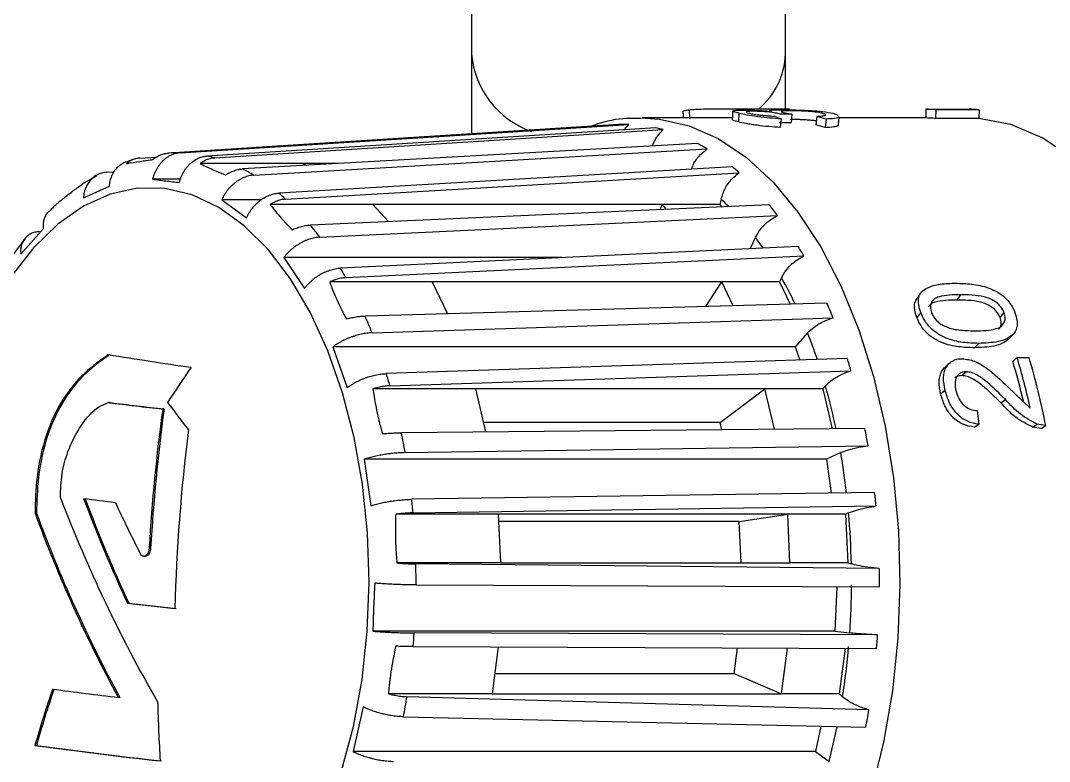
# Model space of a CAD drawing. Header units: millimetres. Extents: x 15 to 415, y 5 to 292.
# Drawn here: x 136.89 to 153.74, y 206.83 to 218.97 of the extents above; entities that cross this region are included whole.
import ezdxf

# ---------------------------------------------------------------- set-up
doc = ezdxf.new("R2010")
doc.units = ezdxf.units.MM

msp = doc.modelspace()

# ---------------------------------------------------------------- linework, layer by layer
at = {"color": 7, "linetype": 'Continuous', "lineweight": 25}
for p, q in [((144.2756, 225.1683), (144.2756, 218.4168)), ((149.4185, 218.4168), (149.4185, 225.1683)), ((144.2756, 218.4168), (144.2756, 217.1328)), ((149.4185, 217.5248), (149.4185, 218.4168)), ((147.8412, 217.504), (147.8459, 217.3614)), ((149.4344, 217.5174), (148.2968, 217.5174)), ((151.7181, 217.5172), (151.7176, 217.3744)), ((151.7181, 217.5172), (152.4293, 217.5172)), ((151.8805, 217.5099), (151.877, 217.3672)), ((152.5917, 217.5099), (151.8805, 217.5099)), ((152.5917, 217.5099), (152.5882, 217.3672)), ((148.2968, 217.3745), (147.0689, 217.3745)), ((148.6579, 217.451), (148.6475, 217.3094)), ((149.2372, 217.4048), (149.3491, 217.3603)), ((149.3337, 217.4383), (149.3168, 217.4432)), ((149.5114, 217.2934), (149.3223, 217.2969)), ((149.3491, 217.3603), (149.3331, 217.2204)), ((149.523, 217.4347), (149.3337, 217.4383)), ((149.4166, 217.4558), (149.523, 217.4347)), ((149.523, 217.4347), (149.5114, 217.2934)), ((149.9333, 217.4007), (149.9195, 217.26)), ((150.0842, 217.3555), (149.9333, 217.4007)), ((150.0842, 217.3555), (150.0679, 217.2156)), ((150.1935, 217.4524), (150.2835, 217.4219)), ((151.7176, 217.3745), (150.298, 217.3745)), ((152.5882, 217.3672), (151.877, 217.3672)), ((139.5019, 216.8035), (146.8535, 217.2664)), ((147.2927, 217.2132), (139.9411, 216.7503)), ((140.0658, 216.7188), (147.4174, 217.1827)), ((146.6861, 217.2648), (140.7546, 216.8902)), ((146.7751, 217.1806), (146.8535, 217.2664)), ((150.0679, 217.2156), (149.9195, 217.26)), ((140.7551, 216.8903), (139.3204, 216.7996)), ((147.9784, 216.9584), (140.5239, 216.5386)), ((140.7073, 216.4367), (148.1379, 216.8672)), ((138.8431, 216.7167), (139.1081, 216.7331)), ((141.5094, 216.6267), (139.8282, 216.6267)), ((141.5094, 216.6267), (141.5773, 216.5979)), ((142.0885, 216.6267), (141.5094, 216.6267)), ((138.2923, 216.4851), (138.4164, 216.4928)), ((148.5464, 216.5735), (141.1158, 216.143)), ((141.229, 216.044), (148.6597, 216.4755)), ((138.1341, 216.4287), (137.9251, 216.3057)), ((139.5047, 216.3704), (139.0501, 216.3704)), ((137.916, 216.0641), (138.3429, 216.2566)), ((140.1816, 216.0338), (140.5901, 215.7401)), ((140.8275, 216.0338), (140.1816, 216.0338)), ((142.6569, 215.9583), (140.9756, 215.9583)), ((149.1546, 215.9515), (141.6336, 215.619)), ((142.6569, 215.9583), (142.9161, 215.6757)), ((147.3981, 215.9583), (142.6569, 215.9583)), ((147.3689, 215.8726), (147.3981, 215.9583)), ((148.3463, 215.9583), (147.3981, 215.9583)), ((147.4725, 215.8772), (147.3981, 215.9583)), ((148.3653, 216.0432), (148.3463, 215.9583)), ((148.3463, 215.9583), (148.3838, 215.9175)), ((141.7905, 215.4205), (149.2905, 215.7766)), ((136.8902, 215.1449), (137.2629, 215.5643)), ((148.9267, 215.4199), (148.8399, 215.2337)), ((149.6284, 215.2711), (142.1283, 214.915)), ((142.2188, 214.7583), (149.7193, 215.1152)), ((141.1997, 215.0873), (141.5375, 214.5818)), ((145.7575, 215.0873), (141.1997, 215.0873)), ((143.6329, 214.6874), (141.9517, 214.6874)), ((143.6329, 214.6874), (143.882, 214.1681)), ((148.3741, 214.6874), (143.6329, 214.6874)), ((148.114, 214.287), (148.3741, 214.6874)), ((149.3223, 214.6874), (148.3741, 214.6874)), ((148.5601, 214.2996), (148.3741, 214.6874)), ((149.3551, 214.7576), (149.3223, 214.6874)), ((149.3223, 214.6874), (149.4957, 214.3259)), ((152.2269, 214.3919), (152.2903, 214.4785)), ((150.0996, 214.3429), (142.5303, 214.1301)), ((142.6453, 213.8545), (150.1987, 214.1012)), ((151.6373, 214.1876), (151.5717, 214.1064)), ((152.9377, 214.1064), (153.0033, 214.1876)), ((149.7814, 213.854), (149.5766, 213.6236)), ((153.1595, 213.8379), (153.0915, 213.7632)), ((142.0046, 213.6236), (142.2387, 212.9558)), ((149.5766, 213.6236), (142.0046, 213.6236)), ((149.5766, 213.6236), (149.6522, 213.4079)), ((152.588, 213.682), (152.519, 213.6102)), ((150.4328, 213.4334), (142.8794, 213.1867)), ((153.145, 213.3844), (153.2153, 213.4519)), ((153.2153, 213.4519), (153.4104, 213.4519)), ((142.9384, 212.9875), (150.4923, 213.2348)), ((152.3062, 213.1544), (152.3777, 213.2176)), ((144.342, 212.9384), (142.6607, 212.9384)), ((149.0831, 212.9384), (144.342, 212.9384)), ((144.342, 212.9384), (144.507, 212.2307)), ((148.3473, 212.3879), (149.0831, 212.9384)), ((150.0314, 212.9384), (149.0831, 212.9384)), ((149.2376, 212.2757), (149.0831, 212.9384)), ((150.0746, 212.9871), (150.0314, 212.9384)), ((150.0314, 212.9384), (150.1838, 212.2847)), ((151.962, 212.856), (152.0349, 212.9136)), ((153.0667, 212.9653), (153.4295, 212.6226)), ((152.9508, 212.7054), (153.0244, 212.7601)), ((138.352, 212.7119), (138.3281, 212.7119)), ((139.2392, 212.6069), (139.2153, 212.6069)), ((152.5603, 212.5815), (152.5871, 212.3566)), ((150.7208, 212.2898), (143.1264, 212.2176)), ((148.3473, 212.3879), (144.4703, 212.3879)), ((148.3754, 212.2675), (148.3473, 212.3879)), ((152.5118, 212.3093), (152.5871, 212.3566)), ((153.469, 212.3104), (153.5443, 212.3577)), ((153.6089, 212.2871), (153.469, 212.3104)), ((153.6843, 212.334), (153.5443, 212.3577)), ((153.6089, 212.2871), (153.6843, 212.334)), ((143.1881, 211.8919), (150.7734, 212.0051)), ((150.0897, 211.7859), (142.5177, 211.7859)), ((142.5177, 211.7859), (142.6252, 211.0212)), ((150.3242, 211.8917), (150.0897, 211.7859)), ((150.0897, 211.7859), (150.1678, 211.2298)), ((150.8808, 211.2404), (143.2956, 211.1272)), ((137.1478, 210.8994), (137.124, 210.8994)), ((143.3174, 210.9051), (150.9032, 211.0186)), ((150.4535, 210.9048), (150.404, 210.8825)), ((144.7146, 210.8825), (143.0333, 210.8825)), ((149.4558, 210.8825), (144.7146, 210.8825)), ((144.7146, 210.8825), (144.7509, 210.0861)), ((148.661, 210.7663), (144.7199, 210.7663)), ((148.661, 210.7663), (149.4558, 210.8825)), ((148.692, 210.0861), (148.661, 210.7663)), ((150.404, 210.8825), (149.4558, 210.8825)), ((149.4921, 210.0861), (149.4558, 210.8825)), ((150.404, 210.8825), (150.4403, 210.0861)), ((139.0175, 210.3289), (138.9938, 210.3289)), ((138.9068, 210.1956), (138.9305, 210.1956)), ((144.7509, 210.0861), (143.0526, 210.0861)), ((150.9574, 209.9933), (143.3633, 210.0688)), ((144.7509, 210.0861), (149.4921, 210.0861)), ((150.4403, 210.0861), (149.4921, 210.0861)), ((150.4403, 210.0861), (150.4994, 210.0689)), ((143.3659, 209.7248), (150.9584, 209.6935)), ((150.2585, 209.6964), (150.2309, 208.9673)), ((138.6603, 209.4264), (138.6366, 209.4264)), ((150.2309, 208.9673), (142.659, 208.9673)), ((150.9286, 208.9067), (143.3362, 208.938)), ((150.2309, 208.9673), (150.4723, 208.9381)), ((143.3186, 208.7147), (150.9117, 208.6833)), ((144.7128, 208.7089), (144.6115, 207.9434)), ((148.5767, 208.2728), (148.6323, 208.6927)), ((149.3527, 207.9434), (149.4513, 208.6894)), ((150.3991, 208.6854), (150.3009, 207.9434)), ((144.6551, 208.2728), (148.5767, 208.2728)), ((148.5767, 208.2728), (149.3527, 207.9434)), ((138.5105, 207.883), (138.4867, 207.883)), ((144.6115, 207.9434), (142.9132, 207.9434)), ((150.7864, 207.6782), (143.218, 207.894)), ((144.6115, 207.9434), (149.3527, 207.9434)), ((150.3009, 207.9434), (149.3527, 207.9434)), ((150.3009, 207.9434), (150.3541, 207.8944)), ((142.5008, 207.7271), (142.3368, 206.9953)), ((143.1611, 207.5654), (150.7355, 207.3925)), ((150.0016, 207.4093), (149.9088, 206.9953)), ((137.1462, 207.0969), (137.1222, 207.0969)), ((149.9088, 206.9953), (142.3368, 206.9953)), ((149.9088, 206.9953), (150.1333, 206.8339))]:
    msp.add_line(p, q, dxfattribs=at)
at = {"color": 8, "linetype": 'Continuous', "lineweight": 25, "flags": 128}
msp.add_lwpolyline([(147.0438, 217.3744), (147.3541, 217.3573), (147.8417, 217.2469), (148.3189, 217.0358), (148.7791, 216.7269), (149.2162, 216.3244), (149.6243, 215.8337), (149.9979, 215.2615), (150.3318, 214.6154), (150.6216, 213.9043), (150.8633, 213.1377), (151.0538, 212.326), (151.1903, 211.4802), (151.2711, 210.6117), (151.2951, 209.7322), (151.2619, 208.8538), (151.1721, 207.9881), (151.0267, 207.147), (150.8278, 206.3419)], dxfattribs=at)
at = {"color": 7, "linetype": 'Continuous', "lineweight": 25, "flags": 128}
for points in [[(156.0323, 213.6822), (155.7624, 214.3966), (155.4165, 215.1111), (155.0236, 215.7429), (154.5898, 216.2819), (154.1218, 216.7198), (153.6271, 217.0498), (153.1132, 217.2668), (152.5882, 217.3672)], [(142.1461, 206.6788), (142.34, 207.4079), (142.4813, 208.1747), (142.5678, 208.9672), (142.5982, 209.7728), (142.5721, 210.579), (142.4897, 211.3729), (142.3524, 212.1421), (142.1624, 212.8743), (141.9227, 213.5582), (141.637, 214.1828), (141.3099, 214.7383), (140.9464, 215.216), (140.5525, 215.6084), (140.1341, 215.9092), (139.6981, 216.1137), (139.2511, 216.2187), (138.8004, 216.2224), (138.3529, 216.125), (137.9158, 215.9279), (137.4959, 215.6341), (137.0999, 215.2485), (136.734, 214.7769)]]:
    msp.add_lwpolyline(points, dxfattribs=at)
at = {"color": 8, "linetype": 'Continuous', "lineweight": 25}
for centre, radius, start, end in [((145.7486, 218.5489), 1.4789, 185.12719, 250.64741), ((148.1788, 218.4666), 1.2406, 310.08063, 357.69626), ((145.6991, 213.117), 3.9587, 45.29682, 47.66237), ((144.6082, 212.1804), 5.3985, 34.66817, 36.87494), ((143.1588, 211.2984), 7.0965, 25.33515, 29.1735), ((141.5301, 210.5899), 8.8735, 18.61551, 21.58314), ((139.9919, 210.1192), 10.4826, 11.93406, 15.87775), ((138.7881, 209.8812), 11.71, 6.63721, 9.88567), ((139.7693, 209.539), 10.7112, 345.3716, 348.48415)]:
    msp.add_arc(centre, radius, start, end, dxfattribs=at)
at = {"color": 7, "linetype": 'Continuous', "lineweight": 25}
for centre, radius, start, end in [((151.6914, 215.1081), 2.4093, 85.49705, 89.36463), ((152.4026, 215.1081), 2.4093, 85.49705, 89.36463), ((151.6914, 215.0099), 2.3646, 85.49705, 89.36463), ((146.7923, 214.9406), 2.3266, 88.4928, 92.61572), ((146.7697, 214.8011), 2.4681, 74.7862, 77.76611), ((139.4582, 214.6204), 2.1836, 88.85301, 93.89495), ((146.5342, 214.2459), 3.073, 58.54382, 61.9686), ((139.4348, 214.4821), 2.324, 74.24731, 77.41715), ((139.234, 214.0014), 2.8463, 58.82747, 63.05265), ((146.0366, 213.5562), 3.9247, 48.05999, 50.24726), ((138.7295, 213.3002), 3.7116, 47.66829, 49.98825), ((144.9649, 212.5555), 5.3932, 36.67364, 39.02741), ((137.8012, 212.4289), 4.9864, 36.86711, 39.77439), ((143.7466, 211.7385), 6.8611, 29.48206, 30.98925), ((136.5612, 211.5949), 6.482, 29.21153, 30.81125), ((141.9762, 210.8697), 8.8347, 21.45571, 23.14951), ((135.0209, 210.8362), 8.2, 21.59721, 23.68387), ((148.8054, 276.8291), 64.1909, 260.602949, 261.828686), ((140.4984, 210.3472), 10.4027, 16.11634, 17.25833), ((142.3187, 210.1948), 11.373, 12.32618, 16.64231), ((142.3262, 210.1446), 11.5672, 10.91048, 16.61413), ((162.2071, 197.7408), 27.3709, 145.38315, 146.83183), ((142.5241, 210.2081), 11.0858, 13.17951, 16.64967), ((133.5123, 210.3006), 9.8017, 15.91013, 17.12438), ((148.4351, 294.2552), 82.1673, 262.934467, 263.557398), ((148.448, 294.1652), 82.0766, 262.934294, 263.557929), ((168.5474, 208.6056), 29.6038, 172.23209, 176.66283), ((168.5367, 208.6069), 29.5694, 172.22552, 176.66146), ((155.473, 224.615), 20.0823, 216.33736, 217.95337), ((168.9184, 208.5598), 29.514, 172.79014, 178.48741), ((138.9166, 209.9623), 12.0314, 9.77586, 11.15446), ((132.1309, 209.9634), 11.2241, 9.89344, 11.58604), ((138.0204, 209.8319), 12.9373, 5.26285, 6.25034), ((159.5863, 219.5952), 23.6073, 200.95033, 209.95142), ((147.0768, 282.9284), 72.3687, 262.73108, 263.145149), ((159.8266, 219.2858), 23.3714, 200.39441, 204.95177), ((159.8249, 219.2747), 23.3437, 200.39068, 204.95342), ((158.9954, 220.5502), 22.634, 204.74239, 207.08853), ((131.211, 209.8281), 12.1542, 5.08338, 6.1354), ((158.6593, 218.8127), 22.9432, 200.17613, 208.44928), ((158.6584, 218.8011), 22.916, 200.17036, 208.45332), ((138.0947, 209.8073), 12.4074, 1.20851, 5.07516), ((130.8282, 209.8031), 12.5379, 359.6421, 1.21429), ((137.5886, 209.8031), 13.3702, 359.53023, 0.81519), ((138.0289, 209.8018), 12.4733, 356.02915, 359.64634), ((149.7542, 304.7314), 95.9512, 263.346344, 263.813913), ((149.7672, 304.6431), 95.8622, 263.346639, 263.814681), ((131.0759, 209.79), 12.2898, 354.98032, 356.02459), ((137.8385, 209.7905), 13.1199, 355.15929, 356.13759), ((138.5594, 209.7564), 11.9408, 351.02899, 354.99576), ((156.5395, 201.5313), 20.1992, 161.26604, 164.00606), ((156.5381, 201.5423), 20.1717, 161.27261, 164.01623), ((146.499, 275.7117), 68.3004, 262.353113, 263.263122), ((131.9371, 209.678), 11.4211, 349.34037, 351.01346), ((168.1861, 208.5909), 29.0649, 181.54173, 183.45086), ((138.8333, 209.659), 12.1161, 349.21848, 350.59065), ((146.8638, 276.9529), 70.5319, 262.061143, 263.740735), ((146.8768, 276.8625), 70.4409, 262.059853, 263.74156)]:
    msp.add_arc(centre, radius, start, end, dxfattribs=at)
for points, knots in [([(147.8412, 217.504), (147.8155, 217.5006), (147.7643, 217.4939), (147.7315, 217.4839), (147.7408, 217.4793), (147.7419, 217.4787)], [0, 0, 0, 0, 0.4702924, 0.9389069, 1, 1, 1, 1]), ([(147.7387, 217.4786), (147.74, 217.455), (147.742, 217.4203), (147.7439, 217.3856), (147.7445, 217.3745)], [0, 0, 0, 0, 0.6812047, 1, 1, 1, 1]), ([(148.9469, 217.516), (148.8592, 217.5161), (148.684, 217.5162), (148.437, 217.5172), (148.2274, 217.5175), (148.0721, 217.5163), (147.9372, 217.5124), (147.8733, 217.5068), (147.8412, 217.504)], [0, 0, 0, 0, 0.2489196, 0.4974993, 0.6223655, 0.7475698, 0.8734839, 1, 1, 1, 1]), ([(148.5541, 217.4873), (148.5529, 217.4636), (148.5506, 217.416), (148.5482, 217.3685), (148.5471, 217.3447)], [0, 0, 0, 0, 0.5000012, 1, 1, 1, 1]), ([(148.6579, 217.451), (148.6261, 217.4592), (148.5626, 217.4755), (148.5463, 217.489), (148.5723, 217.4962), (148.6143, 217.4998), (148.6717, 217.502), (148.7236, 217.5023), (148.7495, 217.5024)], [0, 0, 0, 0, 0.2517519, 0.502305, 0.6261915, 0.7518671, 0.8761987, 1, 1, 1, 1]), ([(148.7495, 217.5024), (148.7838, 217.5022), (148.8524, 217.5018), (148.9719, 217.4982), (149.0693, 217.4929), (149.1421, 217.4873), (149.1762, 217.484), (149.1933, 217.4823)], [0, 0, 0, 0, 0.2482435, 0.4972646, 0.7476165, 0.8736526, 1, 1, 1, 1]), ([(148.8893, 217.4838), (148.8613, 217.4834), (148.819, 217.483), (148.7881, 217.4794), (148.7751, 217.4756), (148.7727, 217.471), (148.7847, 217.4635), (148.8115, 217.4566), (148.8294, 217.452)], [0, 0, 0, 0, 0.2469801, 0.3728258, 0.4966206, 0.6240573, 0.7480747, 1, 1, 1, 1]), ([(149.3168, 217.4432), (149.2908, 217.4488), (149.2387, 217.4601), (149.1479, 217.4712), (149.0675, 217.4781), (149.0038, 217.4816), (148.9532, 217.4831), (148.9155, 217.4837), (148.898, 217.4837), (148.8893, 217.4838)], [0, 0, 0, 0, 0.2519183, 0.5028883, 0.6265587, 0.7521146, 0.8759847, 0.9379918, 1, 1, 1, 1]), ([(149.4691, 217.5173), (149.4417, 217.5173), (149.3871, 217.5173), (149.2113, 217.5162), (149.0526, 217.5161), (148.9469, 217.516)], [0, 0, 0, 0, 0.2503766, 0.5004768, 1, 1, 1, 1]), ([(149.1933, 217.4823), (149.1737, 217.4872), (149.1521, 217.4925), (149.1612, 217.4954), (149.1621, 217.4957)], [0, 0, 0, 0, 0.9031277, 1, 1, 1, 1]), ([(149.1817, 217.5028), (149.2037, 217.5043), (149.2475, 217.5075), (149.3314, 217.5077), (149.3733, 217.5078)], [0, 0, 0, 0, 0.500227, 1, 1, 1, 1]), ([(149.5053, 217.4921), (149.4698, 217.4918), (149.4164, 217.4913), (149.3733, 217.4876), (149.3548, 217.4836), (149.349, 217.4784), (149.3604, 217.4698), (149.3941, 217.4614), (149.4166, 217.4558)], [0, 0, 0, 0, 0.2472566, 0.37181998, 0.49688084, 0.62220962, 0.74829133, 1, 1, 1, 1]), ([(149.3733, 217.5078), (149.4427, 217.5074), (149.547, 217.5068), (149.7044, 217.5021), (149.8209, 217.4968), (149.933, 217.4894), (150.0703, 217.4764), (150.1443, 217.462), (150.1935, 217.4524)], [0, 0, 0, 0, 0.2469899, 0.371253, 0.4967098, 0.6220608, 0.7481982, 1, 1, 1, 1]), ([(149.4818, 217.5153), (149.4843, 217.5157), (149.4891, 217.5165), (149.4827, 217.517), (149.4736, 217.5172), (149.4691, 217.5173)], [0, 0, 0, 0, 0.3387441, 0.6696873, 1, 1, 1, 1]), ([(150.0131, 217.4535), (149.9827, 217.4596), (149.9369, 217.4687), (149.8507, 217.4778), (149.7807, 217.4833), (149.7083, 217.4874), (149.6116, 217.4913), (149.5477, 217.4918), (149.5053, 217.4921)], [0, 0, 0, 0, 0.2517095, 0.3786863, 0.5030093, 0.627341, 0.7525732, 1, 1, 1, 1]), ([(147.0397, 217.3644), (146.9861, 217.3665), (146.7666, 217.3749), (146.4929, 217.3306), (146.2827, 217.2545), (146.2318, 217.2361)], [0, 0, 0, 0, 0.1967912, 0.8057731, 1, 1, 1, 1]), ([(148.5485, 217.3739), (148.4946, 217.3741), (148.4138, 217.3744), (148.326, 217.3744), (148.2968, 217.3744)], [0, 0, 0, 0, 0.6675267, 1, 1, 1, 1]), ([(148.6475, 217.3094), (148.6145, 217.3176), (148.5568, 217.3319), (148.5547, 217.3405), (148.5538, 217.3441)], [0, 0, 0, 0, 0.5720897, 1, 1, 1, 1]), ([(149.3331, 217.2204), (149.2717, 217.2235), (149.1492, 217.2298), (148.9824, 217.2489), (148.8605, 217.2672), (148.7487, 217.2867), (148.6879, 217.3003), (148.6475, 217.3094)], [0, 0, 0, 0, 0.2501667, 0.4996179, 0.6244064, 0.750182, 1, 1, 1, 1]), ([(149.3491, 217.3603), (149.2874, 217.3636), (149.164, 217.37), (148.9636, 217.3932), (148.7811, 217.4234), (148.6991, 217.4418), (148.6579, 217.451)], [0, 0, 0, 0, 0.2483817, 0.4973093, 0.7478382, 1, 1, 1, 1]), ([(148.8294, 217.452), (148.8536, 217.4467), (148.8901, 217.4388), (148.9573, 217.4281), (149.0118, 217.4209), (149.0694, 217.4147), (149.1466, 217.4084), (149.2012, 217.4062), (149.2372, 217.4048)], [0, 0, 0, 0, 0.2516073, 0.3784594, 0.5028006, 0.6244114, 0.7521425, 1, 1, 1, 1]), ([(149.9259, 217.3251), (149.9191, 217.3263), (149.8964, 217.3305), (149.8418, 217.3357), (149.7733, 217.3411), (149.7011, 217.3451), (149.6048, 217.3489), (149.5411, 217.3494), (149.4988, 217.3497)], [0, 0, 0, 0, 0.0671722, 0.2241137, 0.3783798, 0.5332391, 0.6897538, 1, 1, 1, 1]), ([(149.9333, 217.4007), (149.9627, 217.4025), (150.0214, 217.4063), (150.071, 217.4157), (150.0808, 217.4264), (150.0683, 217.4386), (150.0352, 217.4476), (150.0131, 217.4535)], [0, 0, 0, 0, 0.24853497, 0.49706402, 0.6214198, 0.74821002, 1, 1, 1, 1]), ([(150.2911, 217.4011), (150.2933, 217.3976), (150.3023, 217.3836), (150.235, 217.3636), (150.1344, 217.3582), (150.0842, 217.3555)], [0, 0, 0, 0, 0.1432231, 0.572457, 1, 1, 1, 1]), ([(150.2869, 217.2607), (150.2891, 217.284), (150.2937, 217.3307), (150.2983, 217.3774), (150.3006, 217.4007)], [0, 0, 0, 0, 0.4999985, 1, 1, 1, 1]), ([(147.2408, 216.9168), (147.2641, 216.9731), (147.3072, 217.0769), (147.3828, 217.1495), (147.4174, 217.1827)], [0, 0, 0, 0, 0.5419249, 1, 1, 1, 1]), ([(150.2846, 217.2607), (150.284, 217.2572), (150.2815, 217.2436), (150.2211, 217.2235), (150.119, 217.2183), (150.0679, 217.2156)], [0, 0, 0, 0, 0.14970503, 0.57452901, 1, 1, 1, 1]), ([(139.0491, 216.6922), (139.0605, 216.701), (139.0834, 216.7185), (139.1194, 216.7408), (139.1573, 216.7604), (139.1957, 216.7759), (139.228, 216.7856), (139.2529, 216.7913), (139.2781, 216.7961), (139.2971, 216.7978), (139.3099, 216.7989)], [0, 0, 0, 0, 0.1434162, 0.2868333, 0.4302515, 0.5838904, 0.7213867, 0.7904234, 0.8589108, 1, 1, 1, 1]), ([(139.5019, 216.8035), (139.4916, 216.8026), (139.4709, 216.8009), (139.4372, 216.7946), (139.4012, 216.7848), (139.3632, 216.7705), (139.3253, 216.7521), (139.2887, 216.7298), (139.2537, 216.704), (139.2212, 216.6756), (139.19, 216.6434), (139.161, 216.6082), (139.1346, 216.5703), (139.1113, 216.531), (139.0901, 216.4887), (139.0732, 216.4472), (139.0598, 216.4073), (139.0534, 216.3827), (139.0501, 216.3704)], [0, 0, 0, 0, 0.0512243, 0.1026699, 0.1675075, 0.2323451, 0.2971826, 0.3667052, 0.4315427, 0.4963801, 0.5612175, 0.6307278, 0.695629, 0.7605301, 0.8254313, 0.8950033, 0.9473843, 1, 1, 1, 1]), ([(147.881, 216.535), (147.8897, 216.5609), (147.9184, 216.646), (148.0099, 216.7658), (148.0984, 216.8359), (148.1379, 216.8672)], [0, 0, 0, 0, 0.1947985, 0.6404438, 1, 1, 1, 1]), ([(138.3429, 216.2566), (138.3442, 216.2714), (138.347, 216.301), (138.3552, 216.3439), (138.3667, 216.3864), (138.3816, 216.427), (138.3996, 216.4653), (138.4202, 216.5004), (138.4441, 216.5337), (138.4794, 216.5739), (138.5197, 216.6078), (138.5641, 216.6345), (138.5933, 216.6489), (138.612, 216.655), (138.6177, 216.6568)], [0, 0, 0, 0, 0.0788262, 0.1576523, 0.2364786, 0.3209844, 0.3998351, 0.4786859, 0.5575367, 0.6420917, 0.7994682, 0.8782243, 0.9626821, 1, 1, 1, 1]), ([(138.762, 216.7025), (138.7606, 216.7022), (138.7119, 216.693), (138.6655, 216.6707), (138.6206, 216.6489)], [0, 0, 0, 0, 0.0290424, 1, 1, 1, 1]), ([(138.8431, 216.7167), (138.8332, 216.7159), (138.8134, 216.7142), (138.7814, 216.7083), (138.7474, 216.6991), (138.7119, 216.6853), (138.6772, 216.6676), (138.6511, 216.6505), (138.6326, 216.6364), (138.6252, 216.6302), (138.6216, 216.6272)], [0, 0, 0, 0, 0.12062417, 0.24174018, 0.39906869, 0.55639709, 0.71372534, 0.88243743, 0.94119061, 1, 1, 1, 1]), ([(138.6216, 216.6272), (138.6422, 216.6307), (138.7252, 216.6451), (138.8312, 216.6614), (138.9314, 216.6758), (138.9826, 216.6831), (139.0225, 216.6886), (139.0491, 216.6922)], [0, 0, 0, 0, 0.1658599, 0.6652408, 0.7488497, 0.8323861, 1, 1, 1, 1]), ([(139.4893, 216.3172), (139.4935, 216.3328), (139.4997, 216.3564), (139.5101, 216.3869), (139.5217, 216.4174), (139.538, 216.4538), (139.5603, 216.4952), (139.5848, 216.5337), (139.6125, 216.5706), (139.6425, 216.6046), (139.6748, 216.6356), (139.7081, 216.6626), (139.7439, 216.6869), (139.7792, 216.7065), (139.8084, 216.7194), (139.8297, 216.7274), (139.8514, 216.7347), (139.8782, 216.7417), (139.91, 216.7476), (139.9307, 216.7494), (139.9411, 216.7503)], [0, 0, 0, 0, 0.0669133, 0.1005304, 0.1338419, 0.2027554, 0.2678245, 0.3328936, 0.3979628, 0.4677427, 0.5327109, 0.5976791, 0.6626473, 0.7323198, 0.7869589, 0.8143663, 0.8416064, 0.8973325, 0.9485556, 1, 1, 1, 1]), ([(140.0658, 216.7188), (140.0557, 216.718), (140.0356, 216.7163), (140.0026, 216.7102), (139.9669, 216.7007), (139.9289, 216.6865), (139.891, 216.6683), (139.8619, 216.6507), (139.8409, 216.6362), (139.8324, 216.6299), (139.8282, 216.6267)], [0, 0, 0, 0, 0.1206242, 0.2417402, 0.3990687, 0.5563971, 0.7137253, 0.8824374, 0.9411906, 1, 1, 1, 1]), ([(139.8282, 216.6267), (139.8483, 216.6166), (139.9289, 216.5759), (140.0323, 216.5298), (140.1301, 216.4888), (140.1801, 216.4682), (140.2191, 216.4528), (140.2452, 216.4425)], [0, 0, 0, 0, 0.1658599, 0.6652408, 0.7488497, 0.8323861, 1, 1, 1, 1]), ([(138.2923, 216.4851), (138.2794, 216.4839), (138.2536, 216.4816), (138.2162, 216.4733), (138.179, 216.4613), (138.1318, 216.4402), (138.0882, 216.4118), (138.049, 216.3768), (138.022, 216.3471), (137.9976, 216.3144), (137.9766, 216.2799), (137.958, 216.2421), (137.9422, 216.2012), (137.9297, 216.1576), (137.9205, 216.1119), (137.9175, 216.0802), (137.916, 216.0641)], [0, 0, 0, 0, 0.064803, 0.129606, 0.194409, 0.2638905, 0.3934223, 0.4582437, 0.5277385, 0.5926112, 0.6574839, 0.7223565, 0.7918988, 0.8605447, 0.9291906, 1, 1, 1, 1]), ([(140.2452, 216.4425), (140.2581, 216.4504), (140.2839, 216.4662), (140.3236, 216.4863), (140.3649, 216.5039), (140.4059, 216.5179), (140.4398, 216.5267), (140.4656, 216.5318), (140.4916, 216.536), (140.5109, 216.5376), (140.5239, 216.5386)], [0, 0, 0, 0, 0.1434162, 0.2868333, 0.4302515, 0.5838904, 0.7213867, 0.7904234, 0.8589108, 1, 1, 1, 1]), ([(148.3653, 216.0432), (148.3841, 216.1031), (148.4217, 216.2228), (148.531, 216.3743), (148.6201, 216.4444), (148.6597, 216.4755)], [0, 0, 0, 0, 0.3570532, 0.7141322, 1, 1, 1, 1]), ([(137.8685, 216.2676), (137.8783, 216.2764), (137.8955, 216.2919), (137.9143, 216.3046), (137.9223, 216.31)], [0, 0, 0, 0, 0.5729895, 1, 1, 1, 1]), ([(140.7073, 216.4367), (140.694, 216.4356), (140.6675, 216.4333), (140.627, 216.4254), (140.5856, 216.4139), (140.531, 216.3937), (140.4772, 216.3665), (140.4257, 216.333), (140.3881, 216.3046), (140.3521, 216.2734), (140.3188, 216.2403), (140.2868, 216.2041), (140.2565, 216.1651), (140.2285, 216.1232), (140.2031, 216.0796), (140.1889, 216.0492), (140.1816, 216.0338)], [0, 0, 0, 0, 0.064803, 0.129606, 0.194409, 0.2638905, 0.3934223, 0.4582437, 0.5277385, 0.5926112, 0.6574839, 0.7223565, 0.7918988, 0.8605447, 0.9291906, 1, 1, 1, 1]), ([(137.4739, 215.9596), (137.4928, 215.9766), (137.5685, 216.0446), (137.6662, 216.1217), (137.759, 216.1902), (137.8066, 216.2246), (137.8437, 216.2503), (137.8685, 216.2676)], [0, 0, 0, 0, 0.1658599, 0.6652408, 0.7488497, 0.8323861, 1, 1, 1, 1]), ([(140.5901, 215.7401), (140.5968, 215.7542), (140.61, 215.7825), (140.6335, 215.8236), (140.6601, 215.8643), (140.6893, 215.9031), (140.721, 215.9398), (140.754, 215.9734), (140.7897, 216.0053), (140.8393, 216.0437), (140.8917, 216.0761), (140.9456, 216.1019), (140.9875, 216.118), (141.0303, 216.1305), (141.0731, 216.1393), (141.1015, 216.1417), (141.1158, 216.143)], [0, 0, 0, 0, 0.0650112, 0.1300225, 0.1950339, 0.2647294, 0.3297609, 0.3947924, 0.459824, 0.5295601, 0.6593551, 0.7243086, 0.7939645, 0.8619375, 0.9299106, 1, 1, 1, 1]), ([(137.4706, 215.952), (137.4565, 215.9411), (137.4143, 215.9084), (137.377, 215.865), (137.3523, 215.8361)], [0, 0, 0, 0, 0.3354234, 1, 1, 1, 1]), ([(141.229, 216.044), (141.2188, 216.0432), (141.1984, 216.0416), (141.1643, 216.036), (141.127, 216.0272), (141.0866, 216.014), (141.0456, 215.997), (141.0135, 215.9807), (140.9899, 215.9672), (140.9804, 215.9613), (140.9756, 215.9583)], [0, 0, 0, 0, 0.1206242, 0.2417402, 0.3990687, 0.5563971, 0.7137253, 0.8824374, 0.9411906, 1, 1, 1, 1]), ([(140.9756, 215.9583), (140.9928, 215.9355), (141.0617, 215.8437), (141.1518, 215.7397), (141.2378, 215.6473), (141.282, 215.6008), (141.3166, 215.566), (141.3396, 215.5428)], [0, 0, 0, 0, 0.1658599, 0.6652408, 0.7488497, 0.8323861, 1, 1, 1, 1]), ([(137.2629, 215.5643), (137.2619, 215.5773), (137.2597, 215.6031), (137.2608, 215.6406), (137.2653, 215.6777), (137.2734, 215.7131), (137.2852, 215.7466), (137.2998, 215.7773), (137.3186, 215.8061), (137.3342, 215.8277), (137.3462, 215.8375), (137.3489, 215.8397)], [0, 0, 0, 0, 0.1182577, 0.2365155, 0.3547734, 0.481551, 0.599852, 0.7181531, 0.8364542, 0.9633135, 1, 1, 1, 1]), ([(141.3396, 215.5428), (141.3538, 215.5491), (141.3821, 215.5616), (141.425, 215.5775), (141.469, 215.5915), (141.5122, 215.6026), (141.5476, 215.6095), (141.5742, 215.6136), (141.6009, 215.617), (141.6204, 215.6182), (141.6336, 215.619)], [0, 0, 0, 0, 0.1434162, 0.2868333, 0.4302515, 0.5838904, 0.7213867, 0.7904234, 0.8589108, 1, 1, 1, 1]), ([(148.9267, 215.4199), (148.955, 215.4692), (149.0117, 215.5678), (149.1453, 215.6929), (149.2457, 215.7508), (149.2905, 215.7766)], [0, 0, 0, 0, 0.3562682, 0.7125468, 1, 1, 1, 1]), ([(137.1967, 215.5126), (137.184, 215.5116), (137.1587, 215.5095), (137.1226, 215.5023), (137.0874, 215.4918), (137.0437, 215.4734), (137.0048, 215.4485), (136.9714, 215.418), (136.9493, 215.3921), (136.9304, 215.3635), (136.915, 215.3334), (136.9027, 215.3004), (136.8937, 215.2647), (136.8884, 215.2266), (136.8868, 215.1867), (136.889, 215.159), (136.8902, 215.1449)], [0, 0, 0, 0, 0.064803, 0.12960599, 0.19440897, 0.2638905, 0.39342231, 0.45824371, 0.52773853, 0.59261125, 0.65748392, 0.72235654, 0.79189878, 0.8605447, 0.92919056, 1, 1, 1, 1]), ([(136.9559, 215.39), (136.8554, 215.2599), (136.6398, 214.9804), (136.4583, 214.6453), (136.3614, 214.4664)], [0, 0, 0, 0, 0.4658594, 1, 1, 1, 1]), ([(141.7905, 215.4205), (141.777, 215.4196), (141.75, 215.4178), (141.7083, 215.4112), (141.6651, 215.4017), (141.6071, 215.385), (141.549, 215.3625), (141.492, 215.3348), (141.4499, 215.3113), (141.4089, 215.2854), (141.3702, 215.2581), (141.3323, 215.2282), (141.2958, 215.1959), (141.261, 215.1613), (141.2286, 215.1252), (141.2094, 215.1001), (141.1997, 215.0873)], [0, 0, 0, 0, 0.064803, 0.129606, 0.194409, 0.2638905, 0.3934223, 0.4582437, 0.5277385, 0.5926112, 0.6574839, 0.7223565, 0.7918988, 0.8605447, 0.9291906, 1, 1, 1, 1]), ([(149.3551, 214.7576), (149.3835, 214.8071), (149.4404, 214.9061), (149.5742, 215.0315), (149.6746, 215.0894), (149.7193, 215.1152)], [0, 0, 0, 0, 0.3570532, 0.7141322, 1, 1, 1, 1]), ([(141.5375, 214.5818), (141.5464, 214.5935), (141.5642, 214.6169), (141.5944, 214.6509), (141.6275, 214.6845), (141.663, 214.7166), (141.7006, 214.747), (141.7391, 214.7748), (141.7799, 214.8011), (141.8357, 214.8329), (141.8933, 214.8597), (141.9514, 214.881), (141.9959, 214.8944), (142.0407, 214.9047), (142.085, 214.912), (142.1137, 214.914), (142.1283, 214.915)], [0, 0, 0, 0, 0.0650077, 0.1300155, 0.1950233, 0.2647145, 0.329746, 0.3947775, 0.4598091, 0.5295452, 0.6593403, 0.7242937, 0.7939497, 0.8619275, 0.9299053, 1, 1, 1, 1]), ([(142.2188, 214.7583), (142.2085, 214.7576), (142.1879, 214.7563), (142.1529, 214.7517), (142.1141, 214.7444), (142.0716, 214.7335), (142.0279, 214.7194), (141.9931, 214.7059), (141.9674, 214.6948), (141.9569, 214.6899), (141.9517, 214.6874)], [0, 0, 0, 0, 0.1206242, 0.2417402, 0.3990687, 0.5563971, 0.7137253, 0.8824374, 0.9411906, 1, 1, 1, 1]), ([(141.9517, 214.6874), (141.9639, 214.6541), (142.0128, 214.5202), (142.0803, 214.3685), (142.1462, 214.2337), (142.1803, 214.166), (142.2073, 214.1152), (142.2253, 214.0813)], [0, 0, 0, 0, 0.16585987, 0.66524082, 0.74884966, 0.83238612, 1, 1, 1, 1]), ([(151.6373, 214.1876), (151.6232, 214.231), (151.5949, 214.3175), (151.5972, 214.4367), (151.6446, 214.532), (151.7656, 214.6085), (151.951, 214.663), (152.1225, 214.6655), (152.2082, 214.6668)], [0, 0, 0, 0, 0.1264994, 0.2525475, 0.3776578, 0.5024578, 0.751109, 1, 1, 1, 1]), ([(152.2082, 214.6668), (152.2952, 214.6647), (152.4691, 214.6603), (152.7034, 214.6128), (152.8903, 214.5299), (153.0199, 214.437), (153.1208, 214.3174), (153.1596, 214.231), (153.179, 214.1876)], [0, 0, 0, 0, 0.2489047, 0.4974834, 0.6223125, 0.7475325, 0.873476, 1, 1, 1, 1]), ([(151.6361, 214.5063), (151.6253, 214.4915), (151.6038, 214.4618), (151.5823, 214.4321), (151.5715, 214.4173)], [0, 0, 0, 0, 0.5000007, 1, 1, 1, 1]), ([(152.2903, 214.4785), (152.166, 214.4772), (152.0106, 214.4755), (151.8584, 214.4153), (151.8085, 214.3578), (151.786, 214.2794), (151.8045, 214.2168), (151.8138, 214.1855)], [0, 0, 0, 0, 0.4979511, 0.6227535, 0.7479571, 0.873668, 1, 1, 1, 1]), ([(153.0033, 214.1876), (152.9879, 214.2188), (152.957, 214.2811), (152.8709, 214.3585), (152.774, 214.4166), (152.5717, 214.4753), (152.4154, 214.4771), (152.2903, 214.4785)], [0, 0, 0, 0, 0.12623408, 0.25196969, 0.3771553, 0.5019799, 1, 1, 1, 1]), ([(151.5717, 214.1064), (151.5582, 214.1488), (151.5311, 214.2335), (151.5302, 214.3433), (151.5626, 214.3933), (151.5764, 214.4146)], [0, 0, 0, 0, 0.3655837, 0.7308007, 1, 1, 1, 1]), ([(152.2269, 214.3919), (152.1036, 214.3898), (151.9496, 214.3872), (151.7986, 214.3336), (151.7717, 214.298), (151.7599, 214.2824)], [0, 0, 0, 0, 0.6923118, 0.8654337, 1, 1, 1, 1]), ([(152.9377, 214.1064), (152.9225, 214.1371), (152.8919, 214.1984), (152.8062, 214.2743), (152.7098, 214.3313), (152.508, 214.3888), (152.3518, 214.3905), (152.2269, 214.3919)], [0, 0, 0, 0, 0.1246249, 0.2493619, 0.3742923, 0.4994686, 1, 1, 1, 1]), ([(142.2253, 214.0813), (142.2404, 214.0854), (142.2705, 214.0934), (142.3158, 214.1036), (142.3618, 214.1125), (142.4066, 214.1196), (142.443, 214.124), (142.4702, 214.1266), (142.4974, 214.1288), (142.5171, 214.1296), (142.5303, 214.1301)], [0, 0, 0, 0, 0.1434162, 0.2868333, 0.4302515, 0.5838904, 0.7213867, 0.7904234, 0.8589108, 1, 1, 1, 1]), ([(149.7814, 213.854), (149.8171, 213.8882), (149.8886, 213.9565), (150.0409, 214.0432), (150.15, 214.0833), (150.1987, 214.1012)], [0, 0, 0, 0, 0.3562682, 0.7125468, 1, 1, 1, 1]), ([(152.519, 213.6102), (152.4322, 213.6126), (152.2586, 213.6175), (152.029, 213.6686), (151.8485, 213.7575), (151.7247, 213.8549), (151.6284, 213.9777), (151.5906, 214.0635), (151.5717, 214.1064)], [0, 0, 0, 0, 0.2505281, 0.5004209, 0.6254831, 0.7502337, 0.8749841, 1, 1, 1, 1]), ([(152.588, 213.682), (152.5011, 213.6845), (152.3274, 213.6894), (152.0972, 213.7417), (151.9162, 213.8323), (151.7917, 213.9317), (151.6948, 214.0567), (151.6565, 214.1439), (151.6373, 214.1876)], [0, 0, 0, 0, 0.2489196, 0.4974993, 0.6223655, 0.7475698, 0.8734839, 1, 1, 1, 1]), ([(151.8138, 214.1855), (151.8179, 214.1755), (151.8261, 214.1555), (151.8477, 214.116), (151.8826, 214.0684), (151.9352, 214.0178), (151.9751, 213.9917), (151.9951, 213.9786)], [0, 0, 0, 0, 0.1257548, 0.2513864, 0.5017456, 0.7512825, 1, 1, 1, 1]), ([(152.5183, 213.8872), (152.6421, 213.8889), (152.7969, 213.891), (152.9532, 213.9525), (153.0036, 214.0139), (153.0299, 214.0934), (153.0122, 214.1562), (153.0033, 214.1876)], [0, 0, 0, 0, 0.4979741, 0.6227974, 0.7479899, 0.8737186, 1, 1, 1, 1]), ([(152.9132, 213.9167), (152.9201, 213.9237), (152.945, 213.9493), (152.9627, 214.0146), (152.946, 214.0758), (152.9377, 214.1064)], [0, 0, 0, 0, 0.1594791, 0.5798542, 1, 1, 1, 1]), ([(153.179, 214.1876), (153.1985, 214.1223), (153.2278, 214.0242), (153.2062, 213.9229), (153.1839, 213.8713), (153.1676, 213.849), (153.1595, 213.8379)], [0, 0, 0, 0, 0.5003167, 0.7504277, 0.8753328, 1, 1, 1, 1]), ([(151.9951, 213.9786), (152.0397, 213.9596), (152.129, 213.9216), (152.3063, 213.8931), (152.4335, 213.8896), (152.5183, 213.8872)], [0, 0, 0, 0, 0.2499109, 0.5000071, 1, 1, 1, 1]), ([(142.6453, 213.8545), (142.6317, 213.8538), (142.6045, 213.8526), (142.5618, 213.848), (142.5171, 213.8414), (142.4567, 213.8299), (142.3951, 213.8143), (142.334, 213.7951), (142.2884, 213.7788), (142.2435, 213.7609), (142.2008, 213.7419), (142.1584, 213.7212), (142.117, 213.6988), (142.0771, 213.6748), (142.0392, 213.6498), (142.0163, 213.6324), (142.0046, 213.6236)], [0, 0, 0, 0, 0.064803, 0.129606, 0.194409, 0.2638905, 0.3934223, 0.4582437, 0.5277385, 0.5926112, 0.6574839, 0.7223565, 0.7918988, 0.8605447, 0.9291906, 1, 1, 1, 1]), ([(153.0915, 213.7632), (153.0547, 213.7343), (152.9811, 213.6765), (152.7868, 213.6207), (152.6261, 213.6144), (152.519, 213.6102)], [0, 0, 0, 0, 0.2496847, 0.4998081, 1, 1, 1, 1]), ([(153.1595, 213.8379), (153.1229, 213.8085), (153.0498, 213.7497), (152.8558, 213.6928), (152.6951, 213.6863), (152.588, 213.682)], [0, 0, 0, 0, 0.25037665, 0.50047675, 1, 1, 1, 1]), ([(138.3246, 213.4996), (138.1935, 213.4052), (137.9275, 213.2136), (137.5703, 212.793), (137.2914, 212.2027), (137.1401, 211.5375), (137.1289, 211.0969), (137.124, 210.8994)], [0, 0, 0, 0, 0.2056131, 0.4174518, 0.6246569, 0.8317333, 1, 1, 1, 1]), ([(138.3486, 213.4996), (138.2175, 213.4052), (137.9514, 213.2136), (137.5942, 212.793), (137.3154, 212.2027), (137.164, 211.5375), (137.1528, 211.0969), (137.1478, 210.8994)], [0, 0, 0, 0, 0.2056129, 0.4174514, 0.6246568, 0.8317334, 1, 1, 1, 1]), ([(152.0349, 212.9136), (152.022, 212.9798), (152.0026, 213.079), (152.0157, 213.2001), (152.0439, 213.2804), (152.0901, 213.3465), (152.1514, 213.3968), (152.2156, 213.42), (152.2709, 213.4299), (152.3002, 213.4305), (152.3148, 213.4308)], [0, 0, 0, 0, 0.2516877, 0.3774668, 0.5027967, 0.6279242, 0.7520739, 0.8760112, 0.9380085, 1, 1, 1, 1]), ([(152.3148, 213.4308), (152.3825, 213.4221), (152.5183, 213.4045), (152.7853, 213.2392), (152.954, 213.075), (153.0667, 212.9653)], [0, 0, 0, 0, 0.2477429, 0.4974241, 1, 1, 1, 1]), ([(151.962, 212.856), (151.9494, 212.921), (151.9305, 213.0184), (151.9439, 213.1375), (151.9735, 213.2153), (152.0062, 213.2675), (152.033, 213.2873), (152.0386, 213.2915)], [0, 0, 0, 0, 0.3788854, 0.568682, 0.7584216, 0.9489497, 1, 1, 1, 1]), ([(152.1102, 213.3611), (152.098, 213.3497), (152.0735, 213.327), (152.049, 213.3042), (152.0367, 213.2928)], [0, 0, 0, 0, 0.5000035, 1, 1, 1, 1]), ([(142.2387, 212.9558), (142.2494, 212.9639), (142.2707, 212.9801), (142.3059, 213.0037), (142.3441, 213.027), (142.3844, 213.0492), (142.4266, 213.0703), (142.4692, 213.0895), (142.514, 213.1078), (142.5745, 213.1298), (142.6361, 213.1484), (142.6974, 213.1631), (142.7439, 213.1724), (142.7903, 213.1795), (142.8356, 213.1846), (142.8647, 213.186), (142.8794, 213.1867)], [0, 0, 0, 0, 0.0650077, 0.1300155, 0.1950233, 0.2647145, 0.329746, 0.3947775, 0.4598091, 0.5295452, 0.6593403, 0.7242937, 0.7939497, 0.8619275, 0.9299053, 1, 1, 1, 1]), ([(150.0746, 212.9871), (150.1104, 213.0214), (150.1821, 213.09), (150.3347, 213.1768), (150.4438, 213.217), (150.4923, 213.2348)], [0, 0, 0, 0, 0.3570532, 0.7141322, 1, 1, 1, 1]), ([(152.3062, 213.1544), (152.2893, 213.1533), (152.2554, 213.151), (152.2165, 213.1368), (152.1987, 213.1209), (152.1924, 213.1154)], [0, 0, 0, 0, 0.3942822, 0.788151, 1, 1, 1, 1]), ([(152.3777, 213.2176), (152.3607, 213.2166), (152.3266, 213.2145), (152.2825, 213.1961), (152.2464, 213.1658), (152.2194, 213.1258), (152.2026, 213.0775), (152.193, 213.0063), (152.2042, 212.9479), (152.2117, 212.9088)], [0, 0, 0, 0, 0.1238355, 0.2477501, 0.3676664, 0.4971161, 0.6224995, 0.7482459, 1, 1, 1, 1]), ([(152.9508, 212.7054), (152.8529, 212.8022), (152.7063, 212.9473), (152.5147, 213.0904), (152.3948, 213.1451), (152.3357, 213.1513), (152.3062, 213.1544)], [0, 0, 0, 0, 0.5005378, 0.7503107, 0.8752769, 1, 1, 1, 1]), ([(153.0244, 212.7601), (152.9262, 212.8587), (152.7792, 213.0063), (152.5868, 213.1522), (152.4665, 213.2082), (152.4073, 213.2145), (152.3777, 213.2176)], [0, 0, 0, 0, 0.501966, 0.7517028, 0.8761397, 1, 1, 1, 1]), ([(142.9384, 212.9875), (142.928, 212.9871), (142.9072, 212.9862), (142.8716, 212.983), (142.8317, 212.9779), (142.7875, 212.9703), (142.7417, 212.9606), (142.7049, 212.9512), (142.6775, 212.9435), (142.6663, 212.9401), (142.6607, 212.9384)], [0, 0, 0, 0, 0.1206242, 0.2417402, 0.3990687, 0.5563971, 0.7137253, 0.8824374, 0.9411906, 1, 1, 1, 1]), ([(142.6607, 212.9384), (142.6664, 212.8978), (142.6891, 212.735), (142.7268, 212.5504), (142.7664, 212.3864), (142.7871, 212.304), (142.8042, 212.2423), (142.8156, 212.2011)], [0, 0, 0, 0, 0.1658599, 0.6652408, 0.7488497, 0.8323861, 1, 1, 1, 1]), ([(152.5871, 212.3566), (152.5246, 212.3678), (152.4305, 212.3847), (152.3102, 212.4545), (152.2285, 212.5261), (152.1592, 212.6128), (152.0852, 212.7422), (152.055, 212.8451), (152.0349, 212.9136)], [0, 0, 0, 0, 0.2474197, 0.3728759, 0.496729, 0.6215912, 0.7480573, 1, 1, 1, 1]), ([(152.5118, 212.3093), (152.4495, 212.3203), (152.3556, 212.3368), (152.2354, 212.4052), (152.1545, 212.4751), (152.0853, 212.5601), (152.0117, 212.6871), (151.9818, 212.7888), (151.962, 212.856)], [0, 0, 0, 0, 0.2496859, 0.375842, 0.4998716, 0.622433, 0.750118, 1, 1, 1, 1]), ([(152.2117, 212.9088), (152.2243, 212.8665), (152.2432, 212.803), (152.292, 212.7247), (152.3365, 212.6725), (152.3884, 212.6299), (152.4643, 212.5905), (152.522, 212.5851), (152.5603, 212.5815)], [0, 0, 0, 0, 0.25203043, 0.37796163, 0.50342776, 0.62837186, 0.75278696, 1, 1, 1, 1]), ([(153.5443, 212.3577), (153.4494, 212.4068), (153.2588, 212.5055), (153.1028, 212.6749), (153.0244, 212.7601)], [0, 0, 0, 0, 0.4973997, 1, 1, 1, 1]), ([(137.5396, 211.1542), (137.5437, 211.2855), (137.5518, 211.5478), (137.6717, 211.9707), (137.8765, 212.3631), (138.118, 212.6342), (138.2774, 212.6932), (138.3281, 212.7119)], [0, 0, 0, 0, 0.177611, 0.3547349, 0.6110554, 0.8763917, 1, 1, 1, 1]), ([(153.469, 212.3104), (153.3745, 212.3584), (153.1849, 212.4548), (153.0289, 212.6217), (152.9508, 212.7054)], [0, 0, 0, 0, 0.4987316, 1, 1, 1, 1]), ([(142.8156, 212.2011), (142.8311, 212.2024), (142.8622, 212.2052), (142.9086, 212.2086), (142.9557, 212.2116), (143.0014, 212.2141), (143.0383, 212.2156), (143.0658, 212.2164), (143.0932, 212.2172), (143.113, 212.2174), (143.1264, 212.2176)], [0, 0, 0, 0, 0.1434162, 0.2868333, 0.4302515, 0.5838904, 0.7213867, 0.7904234, 0.8589108, 1, 1, 1, 1]), ([(150.3242, 211.8917), (150.3644, 211.9073), (150.4446, 211.9387), (150.6081, 211.9785), (150.7224, 211.9969), (150.7734, 212.0051)], [0, 0, 0, 0, 0.3562682, 0.7125468, 1, 1, 1, 1]), ([(143.1881, 211.8919), (143.1744, 211.8916), (143.1471, 211.891), (143.1038, 211.8889), (143.0582, 211.8859), (142.9963, 211.8806), (142.9328, 211.8734), (142.8692, 211.8646), (142.8214, 211.8571), (142.7743, 211.8489), (142.7291, 211.8402), (142.6841, 211.8307), (142.6398, 211.8204), (142.5968, 211.8094), (142.5556, 211.7979), (142.5305, 211.7899), (142.5177, 211.7859)], [0, 0, 0, 0, 0.064803, 0.12960599, 0.19440897, 0.2638905, 0.39342231, 0.45824371, 0.52773853, 0.59261125, 0.65748392, 0.72235654, 0.79189878, 0.8605447, 0.92919056, 1, 1, 1, 1]), ([(142.6252, 211.0212), (142.6369, 211.0249), (142.6603, 211.0323), (142.6985, 211.0431), (142.7397, 211.0538), (142.7829, 211.0641), (142.8278, 211.0737), (142.8729, 211.0825), (142.92, 211.0909), (142.9834, 211.101), (143.0474, 211.1096), (143.1106, 211.1163), (143.1583, 211.1206), (143.2055, 211.1239), (143.2516, 211.1262), (143.2808, 211.1268), (143.2956, 211.1272)], [0, 0, 0, 0, 0.0650112, 0.1300225, 0.1950339, 0.2647294, 0.3297609, 0.3947924, 0.459824, 0.5295601, 0.6593551, 0.7243086, 0.7939645, 0.8619375, 0.9299106, 1, 1, 1, 1]), ([(143.3174, 210.9051), (143.307, 210.9048), (143.286, 210.9044), (143.2499, 210.903), (143.2094, 210.9006), (143.1643, 210.8972), (143.1172, 210.8927), (143.0792, 210.8884), (143.0508, 210.8848), (143.0392, 210.8833), (143.0333, 210.8825)], [0, 0, 0, 0, 0.1206242, 0.2417402, 0.3990687, 0.5563971, 0.7137253, 0.8824374, 0.9411906, 1, 1, 1, 1]), ([(150.4535, 210.9048), (150.4938, 210.9206), (150.5743, 210.9521), (150.7381, 210.9919), (150.8524, 211.0104), (150.9032, 211.0186)], [0, 0, 0, 0, 0.3570532, 0.7141322, 1, 1, 1, 1]), ([(143.0333, 210.8825), (143.0315, 210.8387), (143.0243, 210.6628), (143.0281, 210.4634), (143.0375, 210.2863), (143.0431, 210.1973), (143.0488, 210.1306), (143.0526, 210.0861)], [0, 0, 0, 0, 0.1658599, 0.6652408, 0.7488497, 0.8323861, 1, 1, 1, 1]), ([(138.9938, 210.3289), (138.9919, 210.313), (138.9882, 210.2811), (138.9712, 210.2401), (138.9478, 210.2101), (138.9199, 210.1946), (138.891, 210.1955), (138.8641, 210.2115), (138.8508, 210.233), (138.8443, 210.2434)], [0, 0, 0, 0, 0.1436088, 0.2873815, 0.4312709, 0.5752699, 0.7192787, 0.8631934, 1, 1, 1, 1]), ([(139.0175, 210.3289), (139.0157, 210.313), (139.0119, 210.2812), (138.9949, 210.24), (138.9716, 210.2107), (138.9487, 210.1958), (138.9349, 210.1972), (138.9305, 210.1977)], [0, 0, 0, 0, 0.2241091, 0.4484739, 0.6730214, 0.8977401, 1, 1, 1, 1]), ([(143.0526, 210.0861), (143.0681, 210.0847), (143.0992, 210.0818), (143.1456, 210.0782), (143.1927, 210.075), (143.2384, 210.0725), (143.2753, 210.0709), (143.3028, 210.07), (143.3302, 210.0693), (143.35, 210.069), (143.3633, 210.0688)], [0, 0, 0, 0, 0.1434162, 0.2868333, 0.4302515, 0.5838904, 0.7213867, 0.7904234, 0.8589108, 1, 1, 1, 1]), ([(150.9574, 209.9933), (150.8931, 210.0003), (150.7646, 210.0143), (150.6046, 210.0417), (150.532, 210.0605), (150.4994, 210.0689)], [0, 0, 0, 0, 0.3553787, 0.7105713, 1, 1, 1, 1]), ([(143.3659, 209.7248), (143.3551, 209.7248), (143.3334, 209.725), (143.2965, 209.7254), (143.2554, 209.726), (143.2099, 209.727), (143.1625, 209.7283), (143.1143, 209.7298), (143.0659, 209.7315), (143.0186, 209.7334), (142.9706, 209.7356), (142.9234, 209.738), (142.8772, 209.7405), (142.8334, 209.7432), (142.7902, 209.7461), (142.7517, 209.7489), (142.7175, 209.7516), (142.6983, 209.7532), (142.6887, 209.7541)], [0, 0, 0, 0, 0.0512243, 0.1026699, 0.1675075, 0.2323451, 0.2971826, 0.3667052, 0.4315427, 0.4963801, 0.5612175, 0.6307278, 0.695629, 0.7605301, 0.8254313, 0.8950033, 0.9473843, 1, 1, 1, 1]), ([(142.659, 208.9673), (142.6713, 208.9662), (142.6897, 208.9646), (142.7161, 208.9626), (142.7435, 208.9605), (142.7788, 208.9581), (142.8226, 208.9553), (142.8672, 208.9527), (142.914, 208.9502), (142.9618, 208.9479), (143.0101, 208.9458), (143.0575, 208.9439), (143.106, 208.9423), (143.1515, 208.941), (143.1874, 208.9401), (143.2129, 208.9396), (143.2384, 208.9391), (143.2688, 208.9386), (143.3037, 208.9382), (143.3253, 208.9381), (143.3362, 208.938)], [0, 0, 0, 0, 0.06691332, 0.10053038, 0.13384187, 0.20275537, 0.26782447, 0.3328936, 0.39796279, 0.46774268, 0.53271085, 0.59767907, 0.66264733, 0.73231978, 0.7869589, 0.8143663, 0.84160637, 0.89733248, 0.94855558, 1, 1, 1, 1]), ([(150.9286, 208.9067), (150.8648, 208.9096), (150.7371, 208.9153), (150.5772, 208.9267), (150.5047, 208.9346), (150.4723, 208.9381)], [0, 0, 0, 0, 0.3557091, 0.7114031, 1, 1, 1, 1]), ([(143.0331, 208.7209), (143.0236, 208.6781), (142.9857, 208.5064), (142.9547, 208.3118), (142.933, 208.1388), (142.9231, 208.052), (142.9172, 207.9868), (142.9132, 207.9434)], [0, 0, 0, 0, 0.1658599, 0.6652408, 0.7488497, 0.8323861, 1, 1, 1, 1]), ([(143.3186, 208.7147), (143.3081, 208.7148), (143.2872, 208.7149), (143.251, 208.7153), (143.2103, 208.7159), (143.165, 208.7169), (143.1176, 208.7181), (143.0793, 208.7193), (143.0507, 208.7203), (143.039, 208.7207), (143.0331, 208.7209)], [0, 0, 0, 0, 0.1206242, 0.2417402, 0.3990687, 0.5563971, 0.7137253, 0.8824374, 0.9411906, 1, 1, 1, 1]), ([(142.9132, 207.9434), (142.9283, 207.9393), (142.9583, 207.9312), (143.0036, 207.9209), (143.0496, 207.9118), (143.0943, 207.9046), (143.1307, 207.9001), (143.1579, 207.8975), (143.1851, 207.8953), (143.2048, 207.8945), (143.218, 207.894)], [0, 0, 0, 0, 0.1434162, 0.2868333, 0.4302515, 0.5838904, 0.7213867, 0.7904234, 0.8589108, 1, 1, 1, 1]), ([(150.7864, 207.6782), (150.7245, 207.6982), (150.6007, 207.7381), (150.4501, 207.8165), (150.3839, 207.8702), (150.3541, 207.8944)], [0, 0, 0, 0, 0.35537874, 0.71057125, 1, 1, 1, 1]), ([(143.1611, 207.5654), (143.1475, 207.5658), (143.1201, 207.5667), (143.0771, 207.5699), (143.0318, 207.5745), (142.9704, 207.5826), (142.9076, 207.5935), (142.8448, 207.607), (142.7977, 207.6184), (142.7514, 207.6309), (142.707, 207.6442), (142.6629, 207.6587), (142.6196, 207.6744), (142.5776, 207.6912), (142.5376, 207.7087), (142.5132, 207.7209), (142.5008, 207.7271)], [0, 0, 0, 0, 0.064803, 0.129606, 0.194409, 0.2638905, 0.3934223, 0.4582437, 0.5277385, 0.5926112, 0.6574839, 0.7223565, 0.7918988, 0.8605447, 0.9291906, 1, 1, 1, 1]), ([(142.3368, 206.9953), (142.3482, 206.9896), (142.3709, 206.9782), (142.4081, 206.9617), (142.4483, 206.9454), (142.4905, 206.9298), (142.5344, 206.9151), (142.5787, 206.9016), (142.625, 206.8888), (142.6874, 206.8734), (142.7506, 206.8604), (142.8132, 206.85), (142.8605, 206.8435), (142.9074, 206.8386), (142.9532, 206.835), (142.9824, 206.834), (142.9972, 206.8335)], [0, 0, 0, 0, 0.0650112, 0.1300225, 0.1950339, 0.2647294, 0.3297609, 0.3947924, 0.459824, 0.5295601, 0.6593551, 0.7243086, 0.7939645, 0.8619375, 0.9299106, 1, 1, 1, 1])]:
    msp.add_open_spline(points, degree=3, knots=knots, dxfattribs=at)
for points in [[(139.0501, 216.3704), (139.1222, 216.3615), (139.2663, 216.3438), (139.415, 216.326), (139.4893, 216.3172)], [(142.6887, 209.7541), (142.6826, 209.6229), (142.6703, 209.3607), (142.6628, 209.0984), (142.659, 208.9673)]]:
    msp.add_open_spline(points, degree=3, dxfattribs=at)

doc.saveas('drawing.dxf')
